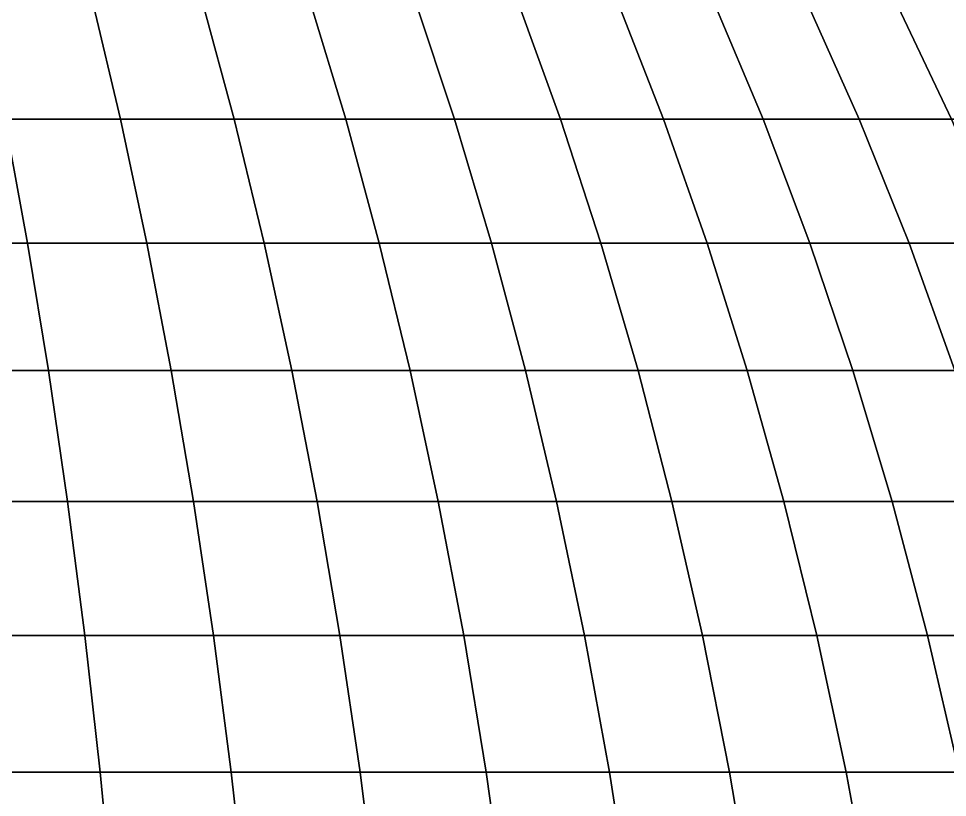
# Model space of a CAD drawing. Extents: x -610 to 610, y -610 to 610.
# Drawn here: x 150 to 339.5, y 200.2 to 359.2 of the extents above; entities that cross this region are included whole.
import ezdxf

# ---------------------------------------------------------------- set-up
doc = ezdxf.new("R2010")
doc.units = 0

msp = doc.modelspace()

# ---------------------------------------------------------------- linework, layer by layer
for points in [[(170.757294, 338.675629, -477.23468), (147.134811, 338.675629, -485.038483), (142.133636, 363.138306, -468.551788), (164.953171, 363.138306, -461.013214)], [(147.134811, 338.675629, 485.038483), (170.757294, 338.675629, 477.23468), (164.953171, 363.138306, 461.013214), (142.133636, 363.138306, 468.551788)], [(193.968414, 338.675629, -468.281158), (170.757294, 338.675629, -477.23468), (164.953171, 363.138306, -461.013214), (187.37532, 363.138306, -452.364044)], [(170.757294, 338.675629, 477.23468), (193.968414, 338.675629, 468.281158), (187.37532, 363.138306, 452.364044), (164.953171, 363.138306, 461.013214)], [(216.712219, 338.675629, -458.199493), (193.968414, 338.675629, -468.281158), (187.37532, 363.138306, -452.364044), (209.346069, 363.138306, -442.625092)], [(193.968414, 338.675629, 468.281158), (216.712219, 338.675629, 458.199493), (209.346069, 363.138306, 442.625092), (187.37532, 363.138306, 452.364044)], [(238.933975, 338.675629, -447.014038), (216.712219, 338.675629, -458.199493), (209.346069, 363.138306, -442.625092), (230.812485, 363.138306, -431.819794)], [(216.712219, 338.675629, 458.199493), (238.933975, 338.675629, 447.014038), (230.812485, 363.138306, 431.819794), (209.346069, 363.138306, 442.625092)], [(260.580109, 338.675629, -434.751648), (238.933975, 338.675629, -447.014038), (230.812485, 363.138306, -431.819794), (251.722855, 363.138306, -419.974213)], [(238.933975, 338.675629, 447.014038), (260.580109, 338.675629, 434.751648), (251.722855, 363.138306, 419.974213), (230.812485, 363.138306, 431.819794)], [(281.59848, 338.675629, -421.441895), (260.580109, 338.675629, -434.751648), (251.722855, 363.138306, -419.974213), (272.026794, 363.138306, -407.116852)], [(260.580109, 338.675629, 434.751648), (281.59848, 338.675629, 421.441895), (272.026794, 363.138306, 407.116852), (251.722855, 363.138306, 419.974213)], [(301.938446, 338.675629, -407.116852), (281.59848, 338.675629, -421.441895), (272.026794, 363.138306, -407.116852), (291.675415, 363.138306, -393.278748)], [(281.59848, 338.675629, 421.441895), (301.938446, 338.675629, 407.116852), (291.675415, 363.138306, 393.278748), (272.026794, 363.138306, 407.116852)], [(321.551056, 338.675629, -391.811066), (301.938446, 338.675629, -407.116852), (291.675415, 363.138306, -393.278748), (310.621338, 363.138306, -378.493225)], [(301.938446, 338.675629, 407.116852), (321.551056, 338.675629, 391.811066), (310.621338, 363.138306, 378.493225), (291.675415, 363.138306, 393.278748)], [(340.388947, 338.675629, -375.56134), (321.551056, 338.675629, -391.811066), (310.621338, 363.138306, -378.493225), (328.819, 363.138306, -362.795837)], [(321.551056, 338.675629, 391.811066), (340.388947, 338.675629, 375.56134), (328.819, 363.138306, 362.795837), (310.621338, 363.138306, 378.493225)], [(358.40686, 338.675629, -358.40686), (340.388947, 338.675629, -375.56134), (328.819, 363.138306, -362.795837), (346.224426, 363.138306, -346.224426)], [(340.388947, 338.675629, 375.56134), (358.40686, 338.675629, 358.40686), (346.224426, 363.138306, 346.224426), (328.819, 363.138306, 362.795837)], [(151.78154, 313.397034, -500.356689), (127.047379, 313.397034, -507.201569), (123.157875, 338.675629, -491.673798), (147.134811, 338.675629, -485.038483)], [(127.047379, 313.397034, 507.201569), (151.78154, 313.397034, 500.356689), (147.134811, 338.675629, 485.038483), (123.157875, 338.675629, 491.673798)], [(176.150055, 313.397034, -492.306427), (151.78154, 313.397034, -500.356689), (147.134811, 338.675629, -485.038483), (170.757294, 338.675629, -477.23468)], [(151.78154, 313.397034, 500.356689), (176.150055, 313.397034, 492.306427), (170.757294, 338.675629, 477.23468), (147.134811, 338.675629, 485.038483)], [(200.094193, 313.397034, -483.07016), (176.150055, 313.397034, -492.306427), (170.757294, 338.675629, -477.23468), (193.968414, 338.675629, -468.281158)], [(176.150055, 313.397034, 492.306427), (200.094193, 313.397034, 483.07016), (193.968414, 338.675629, 468.281158), (170.757294, 338.675629, 477.23468)], [(223.55632, 313.397034, -472.670105), (200.094193, 313.397034, -483.07016), (193.968414, 338.675629, -468.281158), (216.712219, 338.675629, -458.199493)], [(200.094193, 313.397034, 483.07016), (223.55632, 313.397034, 472.670105), (216.712219, 338.675629, 458.199493), (193.968414, 338.675629, 468.281158)], [(246.479843, 313.397034, -461.131378), (223.55632, 313.397034, -472.670105), (216.712219, 338.675629, -458.199493), (238.933975, 338.675629, -447.014038)], [(223.55632, 313.397034, 472.670105), (246.479843, 313.397034, 461.131378), (238.933975, 338.675629, 447.014038), (216.712219, 338.675629, 458.199493)], [(268.809601, 313.397034, -448.48172), (246.479843, 313.397034, -461.131378), (238.933975, 338.675629, -447.014038), (260.580109, 338.675629, -434.751648)], [(246.479843, 313.397034, 461.131378), (268.809601, 313.397034, 448.48172), (260.580109, 338.675629, 434.751648), (238.933975, 338.675629, 447.014038)], [(290.49176, 313.397034, -434.751648), (268.809601, 313.397034, -448.48172), (260.580109, 338.675629, -434.751648), (281.59848, 338.675629, -421.441895)], [(268.809601, 313.397034, 448.48172), (290.49176, 313.397034, 434.751648), (281.59848, 338.675629, 421.441895), (260.580109, 338.675629, 434.751648)], [(311.474121, 313.397034, -419.974213), (290.49176, 313.397034, -434.751648), (281.59848, 338.675629, -421.441895), (301.938446, 338.675629, -407.116852)], [(290.49176, 313.397034, 434.751648), (311.474121, 313.397034, 419.974213), (301.938446, 338.675629, 407.116852), (281.59848, 338.675629, 421.441895)], [(331.706085, 313.397034, -404.185028), (311.474121, 313.397034, -419.974213), (301.938446, 338.675629, -407.116852), (321.551056, 338.675629, -391.811066)], [(311.474121, 313.397034, 419.974213), (331.706085, 313.397034, 404.185028), (321.551056, 338.675629, 391.811066), (301.938446, 338.675629, 407.116852)], [(351.138947, 313.397034, -387.42215), (331.706085, 313.397034, -404.185028), (321.551056, 338.675629, -391.811066), (340.388947, 338.675629, -375.56134)], [(331.706085, 313.397034, 404.185028), (351.138947, 313.397034, 387.42215), (340.388947, 338.675629, 375.56134), (321.551056, 338.675629, 391.811066)], [(156.062622, 287.363464, -514.469482), (130.630814, 287.363464, -521.507385), (127.047379, 313.397034, -507.201569), (151.78154, 313.397034, -500.356689)], [(130.630814, 287.363464, 521.507385), (156.062622, 287.363464, 514.469482), (151.78154, 313.397034, 500.356689), (127.047379, 313.397034, 507.201569)], [(181.118454, 287.363464, -506.192169), (156.062622, 287.363464, -514.469482), (151.78154, 313.397034, -500.356689), (176.150055, 313.397034, -492.306427)], [(156.062622, 287.363464, 514.469482), (181.118454, 287.363464, 506.192169), (176.150055, 313.397034, 492.306427), (151.78154, 313.397034, 500.356689)], [(205.737976, 287.363464, -496.695374), (181.118454, 287.363464, -506.192169), (176.150055, 313.397034, -492.306427), (200.094193, 313.397034, -483.07016)], [(181.118454, 287.363464, 506.192169), (205.737976, 287.363464, 496.695374), (200.094193, 313.397034, 483.07016), (176.150055, 313.397034, 492.306427)], [(229.861816, 287.363464, -486.002014), (205.737976, 287.363464, -496.695374), (200.094193, 313.397034, -483.07016), (223.55632, 313.397034, -472.670105)], [(205.737976, 287.363464, 496.695374), (229.861816, 287.363464, 486.002014), (223.55632, 313.397034, 472.670105), (200.094193, 313.397034, 483.07016)], [(253.431931, 287.363464, -474.137817), (229.861816, 287.363464, -486.002014), (223.55632, 313.397034, -472.670105), (246.479843, 313.397034, -461.131378)], [(229.861816, 287.363464, 486.002014), (253.431931, 287.363464, 474.137817), (246.479843, 313.397034, 461.131378), (223.55632, 313.397034, 472.670105)], [(276.39151, 287.363464, -461.131378), (253.431931, 287.363464, -474.137817), (246.479843, 313.397034, -461.131378), (268.809601, 313.397034, -448.48172)], [(253.431931, 287.363464, 474.137817), (276.39151, 287.363464, 461.131378), (268.809601, 313.397034, 448.48172), (246.479843, 313.397034, 461.131378)], [(298.685211, 287.363464, -447.014038), (276.39151, 287.363464, -461.131378), (268.809601, 313.397034, -448.48172), (290.49176, 313.397034, -434.751648)], [(276.39151, 287.363464, 461.131378), (298.685211, 287.363464, 447.014038), (290.49176, 313.397034, 434.751648), (268.809601, 313.397034, 448.48172)], [(320.259369, 287.363464, -431.819794), (298.685211, 287.363464, -447.014038), (290.49176, 313.397034, -434.751648), (311.474121, 313.397034, -419.974213)], [(298.685211, 287.363464, 447.014038), (320.259369, 287.363464, 431.819794), (311.474121, 313.397034, 419.974213), (290.49176, 313.397034, 434.751648)], [(341.061981, 287.363464, -415.585266), (320.259369, 287.363464, -431.819794), (311.474121, 313.397034, -419.974213), (331.706085, 313.397034, -404.185028)], [(320.259369, 287.363464, 431.819794), (341.061981, 287.363464, 415.585266), (331.706085, 313.397034, 404.185028), (311.474121, 313.397034, 419.974213)], [(361.042999, 287.363464, -398.349548), (341.061981, 287.363464, -415.585266), (331.706085, 313.397034, -404.185028), (351.138947, 313.397034, -387.42215)], [(341.061981, 287.363464, 415.585266), (361.042999, 287.363464, 398.349548), (351.138947, 313.397034, 387.42215), (331.706085, 313.397034, 404.185028)], [(159.967728, 260.637573, -527.342896), (133.899536, 260.637573, -534.556946), (130.630814, 287.363464, -521.507385), (156.062622, 287.363464, -514.469482)], [(133.899536, 260.637573, 534.556946), (159.967728, 260.637573, 527.342896), (156.062622, 287.363464, 514.469482), (130.630814, 287.363464, 521.507385)], [(185.650513, 260.637573, -518.858459), (159.967728, 260.637573, -527.342896), (156.062622, 287.363464, -514.469482), (181.118454, 287.363464, -506.192169)], [(159.967728, 260.637573, 527.342896), (185.650513, 260.637573, 518.858459), (181.118454, 287.363464, 506.192169), (156.062622, 287.363464, 514.469482)], [(210.886078, 260.637573, -509.124023), (185.650513, 260.637573, -518.858459), (181.118454, 287.363464, -506.192169), (205.737976, 287.363464, -496.695374)], [(185.650513, 260.637573, 518.858459), (210.886078, 260.637573, 509.124023), (205.737976, 287.363464, 496.695374), (181.118454, 287.363464, 506.192169)], [(235.613586, 260.637573, -498.163086), (210.886078, 260.637573, -509.124023), (205.737976, 287.363464, -496.695374), (229.861816, 287.363464, -486.002014)], [(210.886078, 260.637573, 509.124023), (235.613586, 260.637573, 498.163086), (229.861816, 287.363464, 486.002014), (205.737976, 287.363464, 496.695374)], [(259.773468, 260.637573, -486.002014), (235.613586, 260.637573, -498.163086), (229.861816, 287.363464, -486.002014), (253.431931, 287.363464, -474.137817)], [(235.613586, 260.637573, 498.163086), (259.773468, 260.637573, 486.002014), (253.431931, 287.363464, 474.137817), (229.861816, 287.363464, 486.002014)], [(283.307556, 260.637573, -472.670105), (259.773468, 260.637573, -486.002014), (253.431931, 287.363464, -474.137817), (276.39151, 287.363464, -461.131378)], [(259.773468, 260.637573, 486.002014), (283.307556, 260.637573, 472.670105), (276.39151, 287.363464, 461.131378), (253.431931, 287.363464, 474.137817)], [(306.159149, 260.637573, -458.199493), (283.307556, 260.637573, -472.670105), (276.39151, 287.363464, -461.131378), (298.685211, 287.363464, -447.014038)], [(283.307556, 260.637573, 472.670105), (306.159149, 260.637573, 458.199493), (298.685211, 287.363464, 447.014038), (276.39151, 287.363464, 461.131378)], [(328.273132, 260.637573, -442.625092), (306.159149, 260.637573, -458.199493), (298.685211, 287.363464, -447.014038), (320.259369, 287.363464, -431.819794)], [(306.159149, 260.637573, 458.199493), (328.273132, 260.637573, 442.625092), (320.259369, 287.363464, 431.819794), (298.685211, 287.363464, 447.014038)], [(349.596283, 260.637573, -425.984314), (328.273132, 260.637573, -442.625092), (320.259369, 287.363464, -431.819794), (341.061981, 287.363464, -415.585266)], [(328.273132, 260.637573, 442.625092), (349.596283, 260.637573, 425.984314), (341.061981, 287.363464, 415.585266), (320.259369, 287.363464, 431.819794)], [(163.487442, 233.283813, -538.945862), (136.845703, 233.283813, -546.318665), (133.899536, 260.637573, -534.556946), (159.967728, 260.637573, -527.342896)], [(136.845703, 233.283813, 546.318665), (163.487442, 233.283813, 538.945862), (159.967728, 260.637573, 527.342896), (133.899536, 260.637573, 534.556946)], [(189.735352, 233.283813, -530.27478), (163.487442, 233.283813, -538.945862), (159.967728, 260.637573, -527.342896), (185.650513, 260.637573, -518.858459)], [(163.487442, 233.283813, 538.945862), (189.735352, 233.283813, 530.27478), (185.650513, 260.637573, 518.858459), (159.967728, 260.637573, 527.342896)], [(215.526138, 233.283813, -520.326172), (189.735352, 233.283813, -530.27478), (185.650513, 260.637573, -518.858459), (210.886078, 260.637573, -509.124023)], [(189.735352, 233.283813, 530.27478), (215.526138, 233.283813, 520.326172), (210.886078, 260.637573, 509.124023), (185.650513, 260.637573, 518.858459)], [(240.797729, 233.283813, -509.124023), (215.526138, 233.283813, -520.326172), (210.886078, 260.637573, -509.124023), (235.613586, 260.637573, -498.163086)], [(215.526138, 233.283813, 520.326172), (240.797729, 233.283813, 509.124023), (235.613586, 260.637573, 498.163086), (210.886078, 260.637573, 509.124023)], [(265.489197, 233.283813, -496.695374), (240.797729, 233.283813, -509.124023), (235.613586, 260.637573, -498.163086), (259.773468, 260.637573, -486.002014)], [(240.797729, 233.283813, 509.124023), (265.489197, 233.283813, 496.695374), (259.773468, 260.637573, 486.002014), (235.613586, 260.637573, 498.163086)], [(289.541107, 233.283813, -483.07016), (265.489197, 233.283813, -496.695374), (259.773468, 260.637573, -486.002014), (283.307556, 260.637573, -472.670105)], [(265.489197, 233.283813, 496.695374), (289.541107, 233.283813, 483.07016), (283.307556, 260.637573, 472.670105), (259.773468, 260.637573, 486.002014)], [(312.895477, 233.283813, -468.281158), (289.541107, 233.283813, -483.07016), (283.307556, 260.637573, -472.670105), (306.159149, 260.637573, -458.199493)], [(289.541107, 233.283813, 483.07016), (312.895477, 233.283813, 468.281158), (306.159149, 260.637573, 458.199493), (283.307556, 260.637573, 472.670105)], [(335.496063, 233.283813, -452.364044), (312.895477, 233.283813, -468.281158), (306.159149, 260.637573, -458.199493), (328.273132, 260.637573, -442.625092)], [(312.895477, 233.283813, 468.281158), (335.496063, 233.283813, 452.364044), (328.273132, 260.637573, 442.625092), (306.159149, 260.637573, 458.199493)], [(357.288361, 233.283813, -435.357147), (335.496063, 233.283813, -452.364044), (328.273132, 260.637573, -442.625092), (349.596283, 260.637573, -425.984314)], [(335.496063, 233.283813, 452.364044), (357.288361, 233.283813, 435.357147), (349.596283, 260.637573, 425.984314), (328.273132, 260.637573, 442.625092)], [(166.613327, 205.368057, -549.250549), (139.462189, 205.368057, -556.764221), (136.845703, 233.283813, -546.318665), (163.487442, 233.283813, -538.945862)], [(139.462189, 205.368057, 556.764221), (166.613327, 205.368057, 549.250549), (163.487442, 233.283813, 538.945862), (136.845703, 233.283813, 546.318665)], [(193.363068, 205.368057, -540.413574), (166.613327, 205.368057, -549.250549), (163.487442, 233.283813, -538.945862), (189.735352, 233.283813, -530.27478)], [(166.613327, 205.368057, 549.250549), (193.363068, 205.368057, 540.413574), (189.735352, 233.283813, 530.27478), (163.487442, 233.283813, 538.945862)], [(219.647003, 205.368057, -530.27478), (193.363068, 205.368057, -540.413574), (189.735352, 233.283813, -530.27478), (215.526138, 233.283813, -520.326172)], [(193.363068, 205.368057, 540.413574), (219.647003, 205.368057, 530.27478), (215.526138, 233.283813, 520.326172), (189.735352, 233.283813, 530.27478)], [(245.401779, 205.368057, -518.858459), (219.647003, 205.368057, -530.27478), (215.526138, 233.283813, -520.326172), (240.797729, 233.283813, -509.124023)], [(219.647003, 205.368057, 530.27478), (245.401779, 205.368057, 518.858459), (240.797729, 233.283813, 509.124023), (215.526138, 233.283813, 520.326172)], [(270.565338, 205.368057, -506.192169), (245.401779, 205.368057, -518.858459), (240.797729, 233.283813, -509.124023), (265.489197, 233.283813, -496.695374)], [(245.401779, 205.368057, 518.858459), (270.565338, 205.368057, 506.192169), (265.489197, 233.283813, 496.695374), (240.797729, 233.283813, 509.124023)], [(295.077118, 205.368057, -492.306427), (270.565338, 205.368057, -506.192169), (265.489197, 233.283813, -496.695374), (289.541107, 233.283813, -483.07016)], [(270.565338, 205.368057, 506.192169), (295.077118, 205.368057, 492.306427), (289.541107, 233.283813, 483.07016), (265.489197, 233.283813, 496.695374)], [(318.878021, 205.368057, -477.23468), (295.077118, 205.368057, -492.306427), (289.541107, 233.283813, -483.07016), (312.895477, 233.283813, -468.281158)], [(295.077118, 205.368057, 492.306427), (318.878021, 205.368057, 477.23468), (312.895477, 233.283813, 468.281158), (289.541107, 233.283813, 483.07016)], [(341.910706, 205.368057, -461.013214), (318.878021, 205.368057, -477.23468), (312.895477, 233.283813, -468.281158), (335.496063, 233.283813, -452.364044)], [(318.878021, 205.368057, 477.23468), (341.910706, 205.368057, 461.013214), (335.496063, 233.283813, 452.364044), (312.895477, 233.283813, 468.281158)], [(364.11972, 205.368057, -443.681122), (341.910706, 205.368057, -461.013214), (335.496063, 233.283813, -452.364044), (357.288361, 233.283813, -435.357147)], [(341.910706, 205.368057, 461.013214), (364.11972, 205.368057, 443.681122), (357.288361, 233.283813, 435.357147), (335.496063, 233.283813, 452.364044)], [(169.337814, 176.957535, -558.231934), (141.742691, 176.957535, -565.86853), (139.462189, 205.368057, -556.764221), (166.613327, 205.368057, -549.250549)], [(141.742691, 176.957535, 565.86853), (169.337814, 176.957535, 558.231934), (166.613327, 205.368057, 549.250549), (139.462189, 205.368057, 556.764221)], [(196.524979, 176.957535, -549.250549), (169.337814, 176.957535, -558.231934), (166.613327, 205.368057, -549.250549), (193.363068, 205.368057, -540.413574)], [(169.337814, 176.957535, 558.231934), (196.524979, 176.957535, 549.250549), (193.363068, 205.368057, 540.413574), (166.613327, 205.368057, 549.250549)], [(223.238693, 176.957535, -538.945862), (196.524979, 176.957535, -549.250549), (193.363068, 205.368057, -540.413574), (219.647003, 205.368057, -530.27478)], [(196.524979, 176.957535, 549.250549), (223.238693, 176.957535, 538.945862), (219.647003, 205.368057, 530.27478), (193.363068, 205.368057, 540.413574)], [(249.414612, 176.957535, -527.342896), (223.238693, 176.957535, -538.945862), (219.647003, 205.368057, -530.27478), (245.401779, 205.368057, -518.858459)], [(223.238693, 176.957535, 538.945862), (249.414612, 176.957535, 527.342896), (245.401779, 205.368057, 518.858459), (219.647003, 205.368057, 530.27478)], [(274.989685, 176.957535, -514.469482), (249.414612, 176.957535, -527.342896), (245.401779, 205.368057, -518.858459), (270.565338, 205.368057, -506.192169)], [(249.414612, 176.957535, 527.342896), (274.989685, 176.957535, 514.469482), (270.565338, 205.368057, 506.192169), (245.401779, 205.368057, 518.858459)], [(299.902252, 176.957535, -500.356689), (274.989685, 176.957535, -514.469482), (270.565338, 205.368057, -506.192169), (295.077118, 205.368057, -492.306427)], [(274.989685, 176.957535, 514.469482), (299.902252, 176.957535, 500.356689), (295.077118, 205.368057, 492.306427), (270.565338, 205.368057, 506.192169)], [(324.092346, 176.957535, -485.038483), (299.902252, 176.957535, -500.356689), (295.077118, 205.368057, -492.306427), (318.878021, 205.368057, -477.23468)], [(299.902252, 176.957535, 500.356689), (324.092346, 176.957535, 485.038483), (318.878021, 205.368057, 477.23468), (295.077118, 205.368057, 492.306427)], [(347.501678, 176.957535, -468.551788), (324.092346, 176.957535, -485.038483), (318.878021, 205.368057, -477.23468), (341.910706, 205.368057, -461.013214)], [(324.092346, 176.957535, 485.038483), (347.501678, 176.957535, 468.551788), (341.910706, 205.368057, 461.013214), (318.878021, 205.368057, 477.23468)]]:
    msp.add_3dface(points)

doc.saveas('drawing.dxf')
